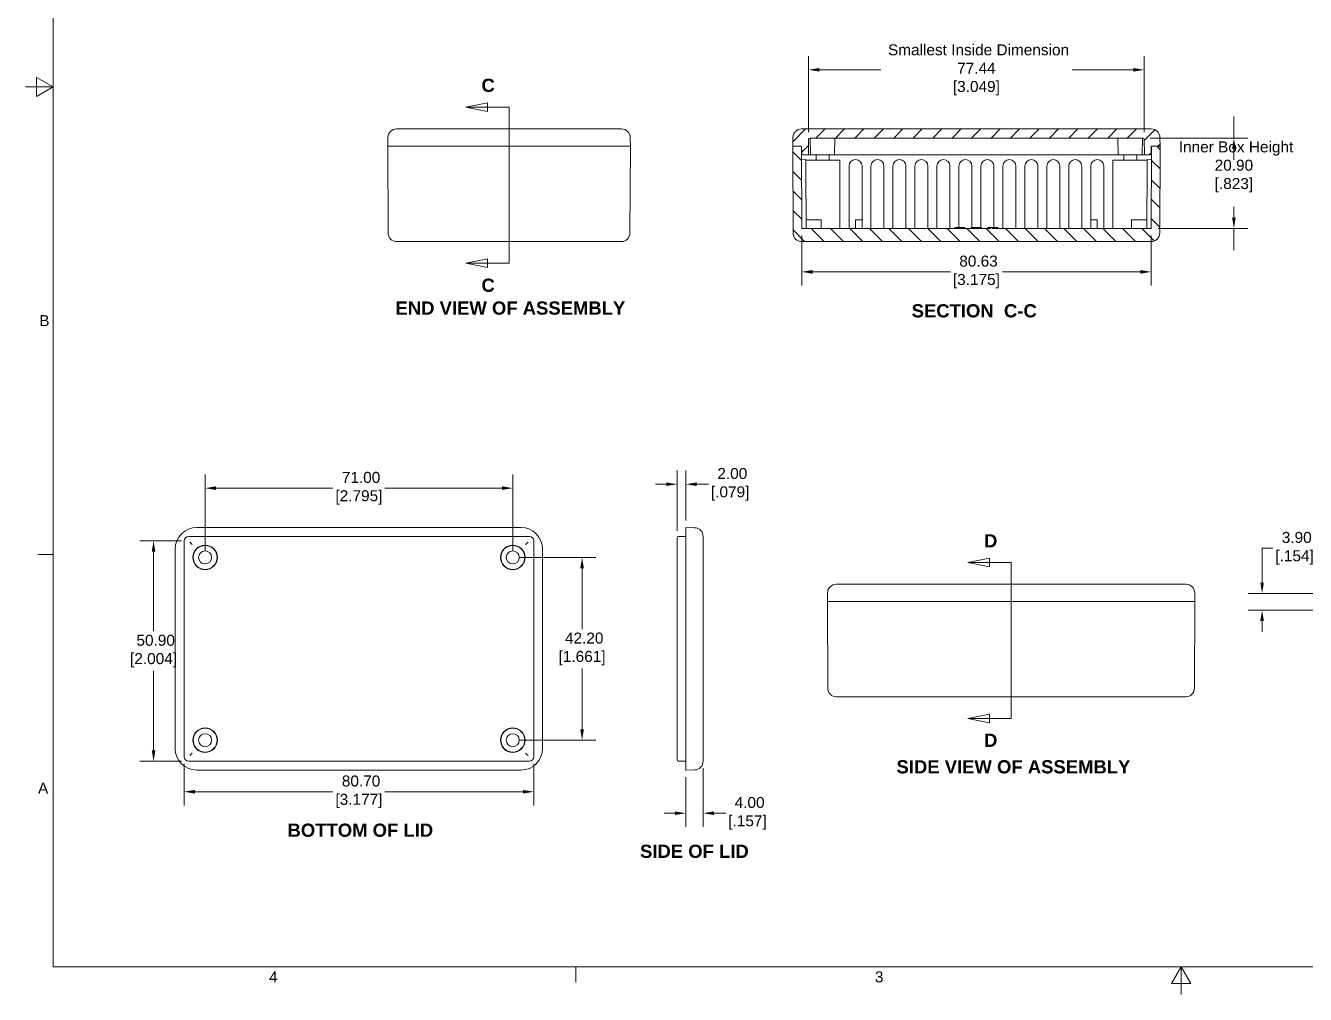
# Model space of a CAD drawing. Header units: millimetres. Extents: x 13 to 546, y 6 to 425.
# Drawn here: x 12.7 to 308.1, y 6.3 to 230.1 of the extents above; entities that cross this region are included whole.
import ezdxf

# ---------------------------------------------------------------- set-up
doc = ezdxf.new("R2010")
doc.units = ezdxf.units.MM
for name, color, linetype, lineweight in [('Dimension (ANSI)', 7, 'Continuous', 9), ('Hatch (ANSI)', 7, 'Continuous', 9), ('Section Line (ANSI)', 7, 'Continuous', 9), ('Sketch Geometry (ANSI)', 7, 'Continuous', 9), ('Symbol (ANSI)', 7, 'Continuous', 9), ('Visible (ANSI)', 7, 'Continuous', 18)]:
    doc.layers.add(name, color=color, linetype=linetype, lineweight=lineweight)
doc.styles.add('Label Text (ANSI)', font='ARIALBD.TTF')
doc.styles.add('Note Text (ANSI)', font='ARIAL.TTF')
doc.dimstyles.new('Default - mm (ANSI)', dxfattribs={"dimtxt": 2.54, "dimasz": 2.5, "dimexe": 3.175, "dimexo": 1.6002, "dimgap": 0.8, "dimtad": 0, "dimtih": 1, "dimtoh": 1, "dimrnd": 1e-08, "dimzin": 4, "dimdsep": 46, "dimtxsty": 'Note Text (ANSI)', "dimcen": 0.09, "dimdle": 10, "dimclrd": 256, "dimclre": 256, "dimclrt": 256, "dimadec": 1, "dimazin": 0, "dimtfac": 1.2, "dimtofl": 0, "dimtmove": 0, "dimatfit": 3, "dimfxl": 0, "dimtolj": 1, "dimtzin": 0, "dimlwd": -1, "dimlwe": -1, "dimarcsym": 0})

# ---------------------------------------------------------------- blocks, each defined once
blk = doc.blocks.new('*D15')
at = {"layer": 'Defpoints', "color": 0}
for p in [(125.13, 123.25), (54.13, 107.25), (125.13, 107.25)]:
    blk.add_point(p, dxfattribs=at)
at = {"layer": 'Dimension (ANSI)'}
for p, q in [((54.13, 108.85), (54.13, 126.43)), ((125.13, 108.85), (125.13, 126.43)), ((56.63, 123.25), (83.64, 123.25)), ((122.63, 123.25), (95.62, 123.25))]:
    blk.add_line(p, q, dxfattribs=at)
for points in [[(56.63, 123.67), (56.63, 122.84), (54.13, 123.25)], [(122.63, 123.67), (122.63, 122.84), (125.13, 123.25)]]:
    blk.add_solid(points, dxfattribs=at)
at = {"layer": 'Dimension (ANSI)', "insert": (89.63, 127), "char_height": 2.54, "attachment_point": 2, "style": 'Note Text (ANSI)'}
blk.add_mtext('\\A1; 71.00\\P[2.795]', dxfattribs=at)
blk = doc.blocks.new('*D16')
at = {"layer": 'Defpoints', "color": 0}
for p in [(125.13, 107.25), (141.13, 107.25), (125.13, 65.05)]:
    blk.add_point(p, dxfattribs=at)
at = {"layer": 'Dimension (ANSI)'}
for p, q in [((126.73, 107.25), (144.31, 107.25)), ((141.13, 104.75), (141.13, 90.7)), ((141.13, 67.55), (141.13, 81.6)), ((126.73, 65.05), (144.31, 65.05))]:
    blk.add_line(p, q, dxfattribs=at)
for points in [[(140.72, 104.75), (141.55, 104.75), (141.13, 107.25)], [(140.72, 67.55), (141.55, 67.55), (141.13, 65.05)]]:
    blk.add_solid(points, dxfattribs=at)
at = {"layer": 'Dimension (ANSI)', "insert": (141.13, 89.9), "char_height": 2.54, "attachment_point": 2, "style": 'Note Text (ANSI)'}
blk.add_mtext('\\A1; 42.20\\P[1.661]', dxfattribs=at)
blk = doc.blocks.new('*D17')
at = {"layer": 'Defpoints', "color": 0}
for p in [(49.28, 61.2), (129.98, 61.2), (49.28, 53.15)]:
    blk.add_point(p, dxfattribs=at)
at = {"layer": 'Dimension (ANSI)'}
for p, q in [((49.28, 59.6), (49.28, 49.98)), ((129.98, 59.6), (129.98, 49.98)), ((51.78, 53.15), (83.64, 53.15)), ((127.48, 53.15), (95.62, 53.15))]:
    blk.add_line(p, q, dxfattribs=at)
for points in [[(51.78, 53.57), (51.78, 52.73), (49.28, 53.15)], [(127.48, 53.57), (127.48, 52.73), (129.98, 53.15)]]:
    blk.add_solid(points, dxfattribs=at)
at = {"layer": 'Dimension (ANSI)', "insert": (89.63, 56.9), "char_height": 2.54, "attachment_point": 2, "style": 'Note Text (ANSI)'}
blk.add_mtext('\\A1; 80.70\\P[3.177]', dxfattribs=at)
blk = doc.blocks.new('*D18')
at = {"layer": 'Defpoints', "color": 0}
for p in [(42.23, 111.1), (50.28, 111.1), (50.28, 60.2)]:
    blk.add_point(p, dxfattribs=at)
at = {"layer": 'Dimension (ANSI)'}
for p, q in [((48.68, 111.1), (39.06, 111.1)), ((42.23, 108.6), (42.23, 90.2)), ((42.23, 62.7), (42.23, 81.1)), ((48.68, 60.2), (39.06, 60.2))]:
    blk.add_line(p, q, dxfattribs=at)
for points in [[(41.82, 108.6), (42.65, 108.6), (42.23, 111.1)], [(41.82, 62.7), (42.65, 62.7), (42.23, 60.2)]]:
    blk.add_solid(points, dxfattribs=at)
at = {"layer": 'Dimension (ANSI)', "insert": (42.23, 89.4), "char_height": 2.54, "attachment_point": 2, "style": 'Note Text (ANSI)'}
blk.add_mtext('\\A1; 50.90\\P[2.004]', dxfattribs=at)
blk = doc.blocks.new('*D19')
at = {"layer": 'Defpoints', "color": 0}
for p in [(163.07, 124.15), (165.07, 114.15), (163.07, 111.82)]:
    blk.add_point(p, dxfattribs=at)
at = {"layer": 'Dimension (ANSI)'}
for p, q in [((163.07, 113.42), (163.07, 127.33)), ((165.07, 115.75), (165.07, 127.33)), ((160.57, 124.15), (158.07, 124.15)), ((167.57, 124.15), (170.31, 124.15))]:
    blk.add_line(p, q, dxfattribs=at)
for points in [[(160.57, 124.57), (160.57, 123.74), (163.07, 124.15)], [(167.57, 124.57), (167.57, 123.74), (165.07, 124.15)]]:
    blk.add_solid(points, dxfattribs=at)
at = {"layer": 'Dimension (ANSI)', "insert": (175.31, 127.9), "char_height": 2.54, "attachment_point": 2, "style": 'Note Text (ANSI)'}
blk.add_mtext('\\A1; 2.00\\P[.079]', dxfattribs=at)
blk = doc.blocks.new('*D20')
at = {"layer": 'Defpoints', "color": 0}
for p in [(169.07, 60.19), (165.07, 58.15), (165.07, 48.19)]:
    blk.add_point(p, dxfattribs=at)
at = {"layer": 'Dimension (ANSI)'}
for p, q in [((165.07, 56.55), (165.07, 45.01)), ((169.07, 58.59), (169.07, 45.01)), ((162.57, 48.19), (160.07, 48.19)), ((171.57, 48.19), (174.31, 48.19))]:
    blk.add_line(p, q, dxfattribs=at)
for points in [[(162.57, 48.6), (162.57, 47.77), (165.07, 48.19)], [(171.57, 48.6), (171.57, 47.77), (169.07, 48.19)]]:
    blk.add_solid(points, dxfattribs=at)
at = {"layer": 'Dimension (ANSI)', "insert": (179.31, 51.94), "char_height": 2.54, "attachment_point": 2, "style": 'Note Text (ANSI)'}
blk.add_mtext('\\A1; 4.00\\P[.157]', dxfattribs=at)
blk = doc.blocks.new('2dTransSection2')
at = {"layer": 'Section Line (ANSI)', "linetype": 'Continuous'}
for p, q in [((119.28, 212.19), (114.28, 211.19)), ((119.28, 211.19), (114.28, 211.19)), ((114.28, 211.19), (119.28, 210.19)), ((119.28, 210.19), (119.28, 212.19)), ((124.28, 211.19), (119.28, 211.19)), ((124.28, 211.19), (124.28, 209.93)), ((119.28, 176.19), (114.28, 175.19)), ((119.28, 175.19), (114.28, 175.19)), ((114.28, 175.19), (119.28, 174.19)), ((119.28, 174.19), (119.28, 176.19)), ((124.28, 175.19), (119.28, 175.19)), ((124.28, 176.46), (124.28, 175.19))]:
    blk.add_line(p, q, dxfattribs=at)
at = {"layer": 'Section Line (ANSI)'}
blk.add_line((124.28, 211.19), (124.28, 175.19), dxfattribs=at)
at = {"layer": 'Section Line (ANSI)', "linetype": 'Continuous', "flags": 128}
for points in [[(119.28, 212.19), (114.28, 211.19), (119.28, 210.19), (119.28, 212.19)], [(119.28, 176.19), (114.28, 175.19), (119.28, 174.19), (119.28, 176.19)]]:
    blk.add_lwpolyline(points, dxfattribs=at)
at = {"layer": 'Section Line (ANSI)'}
for points in [[(119.28, 212.19), (114.28, 211.19), (119.28, 210.19), (119.28, 212.19)], [(119.28, 176.19), (114.28, 175.19), (119.28, 174.19), (119.28, 176.19)]]:
    blk.add_solid(points, dxfattribs=at)
at = {"layer": 'Section Line (ANSI)', "char_height": 3.05, "attachment_point": 7, "style": 'Label Text (ANSI)'}
for insert in [(117.91, 214.69), (117.91, 168.54)]:
    blk.add_mtext('C', dxfattribs=dict(at, insert=insert))
blk = doc.blocks.new('2dTransSection3')
at = {"layer": 'Section Line (ANSI)', "linetype": 'Continuous'}
for p, q in [((235.16, 107.06), (230.16, 106.06)), ((235.16, 105.06), (235.16, 107.06)), ((235.16, 106.06), (230.16, 106.06)), ((230.16, 106.06), (235.16, 105.06)), ((240.16, 106.06), (235.16, 106.06)), ((240.16, 106.06), (240.16, 104.79)), ((235.16, 71.06), (230.16, 70.06)), ((235.16, 69.06), (235.16, 71.06)), ((240.16, 71.33), (240.16, 70.06)), ((235.16, 70.06), (230.16, 70.06)), ((230.16, 70.06), (235.16, 69.06)), ((240.16, 70.06), (235.16, 70.06))]:
    blk.add_line(p, q, dxfattribs=at)
at = {"layer": 'Section Line (ANSI)'}
blk.add_line((240.16, 106.06), (240.16, 70.06), dxfattribs=at)
at = {"layer": 'Section Line (ANSI)', "linetype": 'Continuous', "flags": 128}
for points in [[(235.16, 107.06), (230.16, 106.06), (235.16, 105.06), (235.16, 107.06)], [(235.16, 71.06), (230.16, 70.06), (235.16, 69.06), (235.16, 71.06)]]:
    blk.add_lwpolyline(points, dxfattribs=at)
at = {"layer": 'Section Line (ANSI)'}
for points in [[(235.16, 107.06), (230.16, 106.06), (235.16, 105.06), (235.16, 107.06)], [(235.16, 71.06), (230.16, 70.06), (235.16, 69.06), (235.16, 71.06)]]:
    blk.add_solid(points, dxfattribs=at)
at = {"layer": 'Section Line (ANSI)', "char_height": 3.05, "attachment_point": 7, "style": 'Label Text (ANSI)'}
for insert in [(233.9, 109.56), (233.9, 63.51)]:
    blk.add_mtext('D', dxfattribs=dict(at, insert=insert))
blk = doc.blocks.new('Borders Default Border')
at = {"layer": 'Sketch Geometry (ANSI)'}
for p, q in [((19.05, 107.95), (15.49, 107.95)), ((139.7, 12.7), (139.7, 9.14))]:
    blk.add_line(p, q, dxfattribs=at)
at = {"layer": 'Sketch Geometry (ANSI)', "flags": 128}
for points in [[(19.05, 12.7), (19.05, 419.1), (539.75, 419.1), (539.75, 12.7), (19.05, 12.7)], [(12.7, 215.9), (19.05, 215.9), (15.24, 218.1), (15.24, 213.7), (19.05, 215.9)], [(279.4, 6.35), (279.4, 12.7), (277.2, 8.89), (281.6, 8.89), (279.4, 12.7)]]:
    blk.add_lwpolyline(points, dxfattribs=at)
at = {"layer": 'Symbol (ANSI)', "char_height": 2.54, "attachment_point": 7, "style": 'Note Text (ANSI)'}
for s, insert in [('B', (15.85, 160.65)), ('A', (15.57, 52.7)), ('4', (68.91, 9.14)), ('3', (208.72, 9.1))]:
    blk.add_mtext(s, dxfattribs=dict(at, insert=insert))
blk = doc.blocks.new('*D24')
at = {"layer": 'Defpoints', "color": 0}
for p in [(191.82, 183.19), (272.46, 183.19), (272.46, 173.19)]:
    blk.add_point(p, dxfattribs=at)
at = {"layer": 'Dimension (ANSI)'}
for p, q in [((191.82, 181.59), (191.82, 170.02)), ((272.46, 181.59), (272.46, 170.02)), ((194.32, 173.19), (226.15, 173.19)), ((269.96, 173.19), (238.13, 173.19))]:
    blk.add_line(p, q, dxfattribs=at)
for points in [[(194.32, 173.61), (194.32, 172.77), (191.82, 173.19)], [(269.96, 173.61), (269.96, 172.77), (272.46, 173.19)]]:
    blk.add_solid(points, dxfattribs=at)
at = {"layer": 'Dimension (ANSI)', "insert": (232.14, 176.94), "char_height": 2.54, "attachment_point": 2, "style": 'Note Text (ANSI)'}
blk.add_mtext('\\A1; 80.63\\P[3.175]', dxfattribs=at)
blk = doc.blocks.new('*D26')
at = {"layer": 'Defpoints', "color": 0}
for p in [(270.61, 204.09), (272.46, 183.19), (291.57, 183.19)]:
    blk.add_point(p, dxfattribs=at)
at = {"layer": 'Dimension (ANSI)'}
for p, q in [((291.57, 206.59), (291.57, 209.09)), ((272.21, 204.09), (294.75, 204.09)), ((291.57, 204.09), (291.57, 206.59)), ((291.57, 201.59), (291.57, 199.09)), ((291.57, 185.69), (291.57, 188.19)), ((274.06, 183.19), (294.75, 183.19)), ((291.57, 183.19), (291.57, 180.69)), ((291.57, 180.69), (291.57, 178.19))]:
    blk.add_line(p, q, dxfattribs=at)
for points in [[(291.16, 201.59), (291.99, 201.59), (291.57, 204.09)], [(291.16, 185.69), (291.99, 185.69), (291.57, 183.19)]]:
    blk.add_solid(points, dxfattribs=at)
at = {"layer": 'Dimension (ANSI)', "insert": (291.57, 203.32), "char_height": 2.54, "attachment_point": 2, "style": 'Note Text (ANSI)'}
blk.add_mtext('\\A1; {Inner Box Height\\P}20.90\\P[.823]{\\P}', dxfattribs=at)
blk = doc.blocks.new('*D27')
at = {"layer": 'Defpoints', "color": 0}
for p in [(270.86, 219.85), (193.42, 203.85), (270.86, 203.85)]:
    blk.add_point(p, dxfattribs=at)
at = {"layer": 'Dimension (ANSI)'}
for p, q in [((193.42, 205.45), (193.42, 223.02)), ((270.86, 205.45), (270.86, 223.02)), ((195.92, 219.85), (210.07, 219.85)), ((268.36, 219.85), (254.22, 219.85))]:
    blk.add_line(p, q, dxfattribs=at)
for points in [[(195.92, 220.26), (195.92, 219.43), (193.42, 219.85)], [(268.36, 220.26), (268.36, 219.43), (270.86, 219.85)]]:
    blk.add_solid(points, dxfattribs=at)
at = {"layer": 'Dimension (ANSI)', "insert": (232.14, 225.73), "char_height": 2.54, "attachment_point": 2, "style": 'Note Text (ANSI)'}
blk.add_mtext('\\A1; {Smallest Inside Dimension\\P}77.44\\P[3.049]', dxfattribs=at)
blk = doc.blocks.new('*D32')
at = {"layer": 'Defpoints', "color": 0}
for p in [(316.14, 98.96), (298.08, 95.06), (315.58, 95.06)]:
    blk.add_point(p, dxfattribs=at)
at = {"layer": 'Dimension (ANSI)'}
for p, q in [((298.08, 101.46), (298.08, 109.39)), ((298.08, 109.39), (300.58, 109.39)), ((314.54, 98.96), (294.9, 98.96)), ((313.98, 95.06), (294.9, 95.06)), ((298.08, 92.56), (298.08, 90.06))]:
    blk.add_line(p, q, dxfattribs=at)
for points in [[(297.66, 101.46), (298.5, 101.46), (298.08, 98.96)], [(297.66, 92.56), (298.5, 92.56), (298.08, 95.06)]]:
    blk.add_solid(points, dxfattribs=at)
at = {"layer": 'Dimension (ANSI)', "insert": (305.58, 113.14), "char_height": 2.54, "attachment_point": 2, "style": 'Note Text (ANSI)'}
blk.add_mtext('\\A1; 3.90\\P[.154]', dxfattribs=at)

msp = doc.modelspace()

# ---------------------------------------------------------------- hatches: boundary and pattern name
at = {"layer": 'Hatch (ANSI)'}
h = msp.add_hatch(dxfattribs=at)
h.set_pattern_fill('ANSI31', color=256, scale=25.4, style=0)
h.set_pattern_definition([(45, (0, 0), (-2.245064, 2.245064), [])])
edge = h.paths.add_edge_path()
edge.add_line((274.541, 202.191), (274.505, 204.226))
edge.add_ellipse((272.506, 204.191), major_axis=(2, 0.035), ratio=1, start_angle=0, end_angle=89)
edge.add_line((272.506, 206.191), (191.776, 206.191))
edge.add_ellipse((191.776, 204.191), major_axis=(0, 2), ratio=1, start_angle=0, end_angle=89)
edge.add_line((189.776, 204.226), (189.741, 202.191))
edge.add_line((189.741, 202.191), (191.492, 202.191))
edge.add_line((191.492, 202.191), (191.791, 202.191))
edge.add_line((191.791, 202.191), (191.822, 200.437))
edge.add_ellipse((192.071, 200.441), major_axis=(-0.25, -0.004), ratio=1, start_angle=0, end_angle=89)
edge.add_line((192.071, 200.191), (193.11, 200.191))
edge.add_ellipse((193.11, 200.441), major_axis=(0, -0.25), ratio=1, start_angle=0, end_angle=89)
edge.add_line((193.36, 200.437), (193.42, 203.846))
edge.add_ellipse((193.67, 203.841), major_axis=(-0.25, 0.004), ratio=1, start_angle=271, end_angle=360, ccw=False)
edge.add_line((193.67, 204.091), (270.612, 204.091))
edge.add_ellipse((270.612, 203.841), major_axis=(0, 0.25), ratio=1, start_angle=271, end_angle=360, ccw=False)
edge.add_line((270.862, 203.846), (270.922, 200.437))
edge.add_ellipse((271.171, 200.441), major_axis=(-0.25, -0.004), ratio=1, start_angle=0, end_angle=89)
edge.add_line((271.171, 200.191), (272.21, 200.191))
edge.add_ellipse((272.21, 200.441), major_axis=(0, -0.25), ratio=1, start_angle=0, end_angle=89)
edge.add_line((272.46, 200.437), (272.491, 202.191))
edge.add_line((272.491, 202.191), (272.79, 202.191))
edge.add_line((272.79, 202.191), (274.541, 202.191))
h = msp.add_hatch(dxfattribs=at)
h.set_pattern_fill('ANSI31', color=256, scale=25.4, angle=-90, style=0)
h.set_pattern_definition([(315, (0, 0), (2.245064, 2.245064), [])])
edge = h.paths.add_edge_path()
edge.add_line((191.828, 180.191), (272.454, 180.191))
edge.add_ellipse((272.454, 182.191), major_axis=(0, -2), ratio=1, start_angle=0, end_angle=89.75)
edge.add_line((274.454, 182.182), (274.541, 202.191))
edge.add_line((274.541, 202.191), (272.79, 202.191))
edge.add_ellipse((272.79, 201.941), major_axis=(0, 0.25), ratio=1, start_angle=0, end_angle=89.75)
edge.add_line((272.54, 201.942), (272.458, 183.191))
edge.add_line((272.458, 183.191), (235.809, 183.191))
edge.add_line((235.809, 183.191), (235.809, 183.441))
edge.add_line((235.809, 183.441), (235.408, 183.441))
edge.add_line((235.408, 183.441), (235.408, 183.191))
edge.add_line((235.408, 183.191), (191.824, 183.191))
edge.add_line((191.824, 183.191), (191.742, 201.942))
edge.add_ellipse((191.492, 201.941), major_axis=(0.25, 0.001), ratio=1, start_angle=0, end_angle=89.75)
edge.add_line((191.492, 202.191), (189.741, 202.191))
edge.add_line((189.741, 202.191), (189.828, 182.182))
edge.add_ellipse((191.828, 182.191), major_axis=(-2, -0.009), ratio=1, start_angle=0, end_angle=89.75)

# ---------------------------------------------------------------- linework, layer by layer
at = {"layer": 'Visible (ANSI)'}
for p, q in [((96.314, 204.226), (96.279, 202.191)), ((98.314, 206.191), (101.313, 206.191)), ((147.244, 206.191), (101.313, 206.191)), ((147.244, 206.191), (150.243, 206.191)), ((152.279, 202.191), (152.243, 204.226)), ((189.776, 204.226), (189.741, 202.191)), ((272.506, 206.191), (191.776, 206.191)), ((193.36, 200.437), (193.42, 203.846)), ((193.67, 204.091), (270.612, 204.091)), ((193.876, 200.191), (193.808, 204.091)), ((199.406, 200.191), (199.474, 204.091)), ((264.876, 200.191), (264.808, 204.091)), ((270.406, 200.191), (270.474, 204.091)), ((270.862, 203.846), (270.922, 200.437)), ((274.541, 202.191), (274.505, 204.226)), ((96.279, 202.191), (96.279, 202.191)), ((96.279, 202.191), (96.366, 182.182)), ((101.278, 202.191), (96.279, 202.191)), ((147.279, 202.191), (101.278, 202.191)), ((101.278, 202.191), (147.279, 202.191)), ((152.279, 202.191), (147.279, 202.191)), ((152.191, 182.182), (152.279, 202.191)), ((152.279, 202.191), (152.279, 202.191)), ((191.492, 202.191), (189.741, 202.191)), ((189.741, 202.191), (189.828, 182.182)), ((189.741, 202.191), (191.791, 202.191)), ((191.824, 183.191), (191.742, 201.942)), ((191.791, 202.191), (191.822, 200.437)), ((272.54, 201.942), (272.458, 183.191)), ((272.46, 200.437), (272.491, 202.191)), ((272.491, 202.191), (274.541, 202.191)), ((274.541, 202.191), (272.79, 202.191)), ((274.454, 182.182), (274.541, 202.191)), ((191.754, 199.091), (192.754, 199.096)), ((192.071, 200.191), (193.11, 200.191)), ((192.754, 199.096), (192.761, 197.596)), ((200.641, 198.941), (192.755, 198.941)), ((193.11, 200.191), (193.876, 200.191)), ((199.406, 200.191), (193.876, 200.191)), ((195.141, 200.191), (195.141, 198.941)), ((198.141, 200.191), (198.141, 198.941)), ((199.406, 200.191), (264.876, 200.191)), ((200.641, 183.191), (200.641, 198.941)), ((263.641, 198.941), (271.527, 198.941)), ((263.641, 198.941), (263.641, 183.191)), ((270.406, 200.191), (264.876, 200.191)), ((266.141, 200.191), (266.141, 198.941)), ((269.141, 200.191), (269.141, 198.941)), ((270.406, 200.191), (271.171, 200.191)), ((271.171, 200.191), (272.21, 200.191)), ((271.527, 199.096), (271.521, 197.596)), ((271.527, 199.096), (272.527, 199.091)), ((192.824, 183.191), (192.761, 197.596)), ((202.741, 183.191), (202.741, 197.596)), ((205.741, 197.596), (205.741, 185.191)), ((207.814, 183.191), (207.814, 197.596)), ((210.814, 197.596), (210.814, 183.191)), ((212.886, 183.191), (212.886, 197.596)), ((215.886, 197.596), (215.886, 183.191)), ((217.959, 183.191), (217.959, 197.596)), ((220.959, 197.596), (220.959, 183.191)), ((223.032, 183.191), (223.032, 197.596)), ((226.032, 197.596), (226.032, 183.191)), ((228.105, 183.441), (228.105, 197.596)), ((231.105, 197.596), (231.105, 183.441)), ((233.177, 183.441), (233.177, 197.596)), ((236.177, 197.596), (236.177, 183.441)), ((238.25, 183.191), (238.25, 197.596)), ((241.25, 197.596), (241.25, 183.191)), ((243.323, 183.191), (243.323, 197.596)), ((246.323, 197.596), (246.323, 183.191)), ((248.395, 183.191), (248.395, 197.596)), ((251.395, 197.596), (251.395, 183.191)), ((253.468, 183.191), (253.468, 197.596)), ((256.468, 197.596), (256.468, 183.191)), ((258.541, 185.191), (258.541, 197.596)), ((261.541, 197.596), (261.541, 183.191)), ((271.458, 183.191), (271.521, 197.596)), ((235.408, 183.191), (191.824, 183.191)), ((195.574, 185.191), (192.815, 185.191)), ((195.574, 185.191), (196.324, 185.191)), ((196.324, 183.191), (196.324, 185.191)), ((204.241, 183.191), (204.241, 185.191)), ((204.241, 185.191), (205.741, 185.191)), ((205.741, 183.191), (205.741, 185.191)), ((227.2, 183.441), (229.5, 183.441)), ((227.2, 183.191), (227.2, 183.441)), ((229.5, 183.191), (229.5, 183.441)), ((230.939, 183.441), (230.942, 183.441)), ((230.939, 183.191), (230.939, 183.441)), ((230.942, 183.441), (231.31, 183.441)), ((230.942, 183.191), (230.942, 183.441)), ((231.31, 183.441), (232.275, 183.441)), ((232.275, 183.441), (233.127, 183.441)), ((233.127, 183.441), (233.334, 183.441)), ((233.334, 183.191), (233.334, 183.441)), ((234.774, 183.441), (235.408, 183.441)), ((234.774, 183.191), (234.774, 183.441)), ((235.809, 183.441), (235.408, 183.441)), ((235.408, 183.441), (235.408, 183.191)), ((235.809, 183.191), (235.809, 183.441)), ((235.809, 183.441), (237.074, 183.441)), ((272.458, 183.191), (235.809, 183.191)), ((237.074, 183.191), (237.074, 183.441)), ((258.541, 185.191), (260.041, 185.191)), ((258.541, 183.191), (258.541, 185.191)), ((260.041, 183.191), (260.041, 185.191)), ((267.958, 185.191), (268.708, 185.191)), ((267.958, 183.191), (267.958, 185.191)), ((271.467, 185.191), (268.708, 185.191)), ((101.366, 180.191), (98.366, 180.191)), ((101.366, 180.191), (147.191, 180.191)), ((150.191, 180.191), (147.191, 180.191)), ((191.828, 180.191), (272.454, 180.191)), ((52.232, 114.152), (127.034, 114.152)), ((167.108, 114.117), (165.074, 114.152)), ((165.074, 109.153), (165.074, 114.152)), ((49.283, 61.202), (49.283, 111.102)), ((50.283, 112.102), (128.983, 112.102)), ((50.602, 110.783), (50.852, 110.533)), ((50.852, 110.533), (50.912, 110.473)), ((51.162, 110.224), (50.912, 110.473)), ((128.104, 110.224), (128.354, 110.473)), ((128.354, 110.473), (128.414, 110.533)), ((128.664, 110.783), (128.414, 110.533)), ((129.983, 111.102), (129.983, 61.202)), ((163.074, 111.072), (163.074, 111.822)), ((163.074, 111.072), (163.074, 61.233)), ((165.074, 112.102), (163.319, 112.072)), ((169.074, 112.117), (169.074, 109.118)), ((47.233, 63.152), (47.233, 109.153)), ((132.033, 109.153), (132.033, 63.152)), ((165.074, 109.153), (165.074, 63.152)), ((169.074, 63.187), (169.074, 109.118)), ((199.793, 101.061), (202.793, 101.061)), ((277.523, 101.061), (202.793, 101.061)), ((277.523, 101.061), (280.523, 101.061)), ((197.794, 99.096), (197.758, 97.061)), ((282.558, 97.061), (282.523, 99.096)), ((197.758, 97.061), (197.758, 97.061)), ((197.758, 97.061), (197.846, 77.052)), ((202.757, 97.061), (197.758, 97.061)), ((202.757, 97.061), (277.559, 97.061)), ((277.558, 97.061), (202.758, 97.061)), ((282.558, 97.061), (277.559, 97.061)), ((282.471, 77.052), (282.558, 97.061)), ((282.558, 97.061), (282.558, 97.061)), ((202.845, 75.061), (199.846, 75.061)), ((202.845, 75.061), (277.471, 75.061)), ((280.471, 75.061), (277.471, 75.061)), ((51.162, 62.081), (50.912, 61.831)), ((128.104, 62.081), (128.354, 61.831)), ((165.074, 58.152), (165.074, 63.152)), ((169.074, 63.187), (169.074, 60.188)), ((128.983, 60.202), (50.283, 60.202)), ((50.602, 61.522), (50.852, 61.772)), ((50.852, 61.772), (50.912, 61.831)), ((128.414, 61.772), (128.354, 61.831)), ((128.664, 61.522), (128.414, 61.772)), ((163.074, 60.483), (163.074, 61.233)), ((163.319, 60.233), (165.074, 60.202)), ((127.034, 58.152), (52.232, 58.152)), ((165.074, 58.152), (167.108, 58.188))]:
    msp.add_line(p, q, dxfattribs=at)
for centre, radius in [((54.133, 107.252), 2.833), ((54.133, 107.252), 2.765), ((125.133, 107.252), 2.833), ((125.133, 107.252), 2.765), ((54.133, 107.252), 1.5), ((125.133, 107.252), 1.5), ((54.133, 65.052), 2.833), ((54.133, 65.052), 2.765), ((54.133, 65.052), 1.5), ((125.133, 65.052), 2.833), ((125.133, 65.052), 2.765), ((125.133, 65.052), 1.5)]:
    msp.add_circle(centre, radius, dxfattribs=at)
for centre, radius, start, end in [((98.314, 204.191), 2, 90, 179), ((150.243, 204.191), 2, 1, 90), ((191.776, 204.191), 2, 90, 179), ((193.67, 203.841), 0.25, 90, 179), ((270.612, 203.841), 0.25, 1, 90), ((272.506, 204.191), 2, 1, 90), ((191.492, 201.941), 0.25, 0.25, 90), ((272.79, 201.941), 0.25, 90, 179.75), ((192.071, 200.441), 0.25, 181, 270), ((193.11, 200.441), 0.25, 270, 359), ((271.171, 200.441), 0.25, 181, 270), ((272.21, 200.441), 0.25, 270, 359), ((98.366, 182.191), 2, 180.25, 270), ((150.191, 182.191), 2, 270, 359.75), ((191.828, 182.191), 2, 180.25, 270), ((272.454, 182.191), 2, 270, 359.75), ((167.074, 112.117), 2, 0, 89), ((163.324, 111.822), 0.25, 91, 180), ((199.793, 99.061), 2, 90, 179), ((280.523, 99.061), 2, 1, 90), ((199.846, 77.061), 2, 180.25, 270), ((280.471, 77.061), 2, 270, 359.75), ((163.324, 60.483), 0.25, 180, 269), ((167.074, 60.188), 2, 271, 0)]:
    msp.add_arc(centre, radius, start, end, dxfattribs=at)
for centre, major_axis, ratio, start_param, end_param in [((204.241, 197.596), (-1.5, 0), 0.9999905, 3.1415927, 6.2831853), ((209.314, 197.596), (-1.5, 0), 0.9999905, 3.1415927, 6.2831853), ((214.386, 197.596), (-1.5, 0), 0.9999905, 3.1415927, 6.2831853), ((219.459, 197.596), (-1.5, 0), 0.9999905, 3.1415927, 6.2831853), ((224.532, 197.596), (-1.5, 0), 0.9999905, 3.1415927, 6.2831853), ((229.605, 197.596), (-1.5, 0), 0.9999905, 3.1415927, 6.2831853), ((234.677, 197.596), (-1.5, 0), 0.9999905, 3.1415927, 6.2831853), ((239.75, 197.596), (-1.5, 0), 0.9999905, 3.1415927, 6.2831853), ((244.823, 197.596), (-1.5, 0), 0.9999905, 3.1415927, 6.2831853), ((249.895, 197.596), (-1.5, 0), 0.9999905, 3.1415927, 6.2831853), ((254.968, 197.596), (-1.5, 0), 0.9999905, 3.1415927, 6.2831853), ((260.041, 197.596), (-1.5, 0), 0.9999905, 3.1415927, 6.2831853), ((52.234, 109.152), (-3.537, 3.537), 0.9996955, 5.4979394, 7.0684312), ((127.032, 109.152), (3.537, 3.537), 0.9996955, 5.4979394, 7.0684312), ((50.283, 111.102), (-0.707, 0.707), 0.9996955, 5.4979394, 7.0684312), ((128.983, 111.102), (0.707, 0.707), 0.9996955, 5.4979394, 7.0684312), ((52.234, 63.153), (-3.537, -3.537), 0.9996955, 5.4979394, 7.0684312), ((127.032, 63.153), (3.537, -3.537), 0.9996955, 5.4979394, 7.0684312), ((50.283, 61.202), (-0.707, -0.707), 0.9996955, 5.4979394, 7.0684312), ((128.983, 61.202), (0.707, -0.707), 0.9996955, 5.4979394, 7.0684312)]:
    msp.add_ellipse(centre, major_axis=major_axis, ratio=ratio, start_param=start_param, end_param=end_param, dxfattribs=at)

# ---------------------------------------------------------------- block references
msp.add_blockref('Borders Default Border', (0, 0))
at = {"layer": 'Section Line (ANSI)'}
for name in ['2dTransSection2', '2dTransSection3']:
    msp.add_blockref(name, (0, 0), dxfattribs=at)

# ---------------------------------------------------------------- texts
at = {"layer": 'Symbol (ANSI)', "char_height": 3.05, "attachment_point": 7, "style": 'Label Text (ANSI)'}
for s, insert in [('END VIEW OF ASSEMBLY', (98.078, 163.26)), ('SECTION  C-C', (217.195, 162.63)), ('SIDE VIEW OF ASSEMBLY', (213.7, 57.343)), ('BOTTOM OF LID', (73.152, 42.698)), ('SIDE OF LID', (154.507, 37.828))]:
    msp.add_mtext(s, dxfattribs=dict(at, insert=insert))

# ---------------------------------------------------------------- dimensions: what is measured, and where the dimension line sits
at = {"layer": 'Dimension (ANSI)'}
for base, p1, p2, angle, text, override, picture, middle in [((270.862, 219.846), (193.42, 203.846), (270.862, 203.846), 180, ' {Smallest Inside Dimension\\P}<>\\X[3.049]', {"dimtih": 0, "dimtoh": 0, "dimdec": 2, "dimpost": '\\X', "dimtp": 0, "dimtm": 0, "dimtdec": 2, "dimatfit": 1, "dimtvp": -0.333333}, '*D27', (232.141, 219.846)), ((291.574, 183.191), (270.612, 204.091), (272.458, 183.191), 270, ' {Inner Box Height\\P}<>\\X[.823]{\\P}', {"dimdec": 2, "dimpost": '\\X', "dimtp": 0, "dimtm": 0, "dimtdec": 2, "dimatfit": 1, "dimtvp": -0.375}, '*D26', (291.574, 197.455)), ((272.458, 173.191), (191.824, 183.191), (272.458, 183.191), 180, ' <>\\X[3.175]', {"dimtih": 0, "dimtoh": 0, "dimdec": 2, "dimpost": '\\X', "dimtp": 0, "dimtm": 0, "dimtdec": 2, "dimatfit": 1, "dimtvp": -0.25}, '*D24', (232.141, 173.191)), ((125.133, 123.252), (54.133, 107.252), (125.133, 107.252), 180, ' <>\\X[2.795]', {"dimtih": 0, "dimtoh": 0, "dimdec": 2, "dimpost": '\\X', "dimtp": 0, "dimtm": 0, "dimtdec": 2, "dimatfit": 1, "dimtvp": -0.25}, '*D15', (89.633, 123.252)), ((163.074, 124.153), (165.074, 114.152), (163.074, 111.822), 180, ' <>\\X[.079]', {"dimtih": 0, "dimtoh": 0, "dimdec": 2, "dimpost": '\\X', "dimtp": 0, "dimtm": 0, "dimtdec": 2, "dimatfit": 1, "dimtvp": -0.25}, '*D19', (175.311, 124.153)), ((298.079, 95.061), (316.141, 98.961), (315.582, 95.061), 270, ' <>\\X[.154]', {"dimdec": 2, "dimpost": '\\X', "dimtp": 0, "dimtm": 0, "dimtdec": 2, "dimatfit": 1, "dimtvp": -0.25}, '*D32', (305.582, 109.389)), ((42.232, 111.102), (50.283, 60.202), (50.283, 111.102), 90, ' <>\\X[2.004]', {"dimdec": 2, "dimpost": '\\X', "dimtp": 0, "dimtm": 0, "dimtdec": 2, "dimatfit": 1, "dimtvp": -0.25}, '*D18', (42.232, 85.652)), ((141.133, 107.252), (125.133, 65.052), (125.133, 107.252), 90, ' <>\\X[1.661]', {"dimdec": 2, "dimpost": '\\X', "dimtp": 0, "dimtm": 0, "dimtdec": 2, "dimatfit": 1, "dimtvp": -0.25}, '*D16', (141.133, 86.152)), ((49.283, 53.152), (129.983, 61.202), (49.283, 61.202), 180, ' <>\\X[3.177]', {"dimtih": 0, "dimtoh": 0, "dimdec": 2, "dimpost": '\\X', "dimtp": 0, "dimtm": 0, "dimtdec": 2, "dimatfit": 1, "dimtvp": -0.25}, '*D17', (89.633, 53.152))]:
    dim = msp.add_linear_dim(base=base, p1=p1, p2=p2, angle=angle, text=text, dimstyle='Default - mm (ANSI)', override=override, dxfattribs=at)
    dim.commit()
    dim.dimension.update_dxf_attribs({"geometry": picture, "text_midpoint": middle, "dimtype": 160})
dim = msp.add_linear_dim(base=(165.074, 48.187), p1=(169.074, 60.188), p2=(165.074, 58.152), text=' <>\\X[.157]', dimstyle='Default - mm (ANSI)', override={"dimtih": 0, "dimtoh": 0, "dimdec": 2, "dimpost": '\\X', "dimtp": 0, "dimtm": 0, "dimtdec": 2, "dimatfit": 1, "dimtvp": -0.25}, dxfattribs=at)
dim.commit()
dim.dimension.update_dxf_attribs({"geometry": '*D20', "text_midpoint": (179.311, 48.187), "dimtype": 160})

doc.saveas('drawing.dxf')
